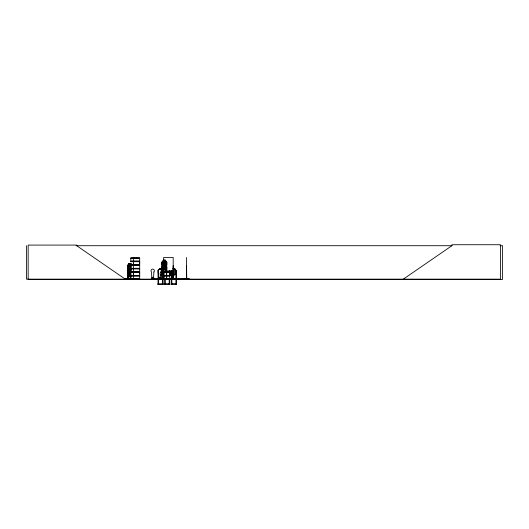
<?xml version="1.0" encoding="UTF-8"?>
<svg xmlns="http://www.w3.org/2000/svg" width="529" height="529" viewBox="0 0 529 529"><rect width="100%" height="100%" fill="white"/><g stroke="black" fill="none" stroke-linecap="round" stroke-linejoin="round"><path stroke-width="0.79" d="M133.387 273.843L133.387 275.391L133.381 272.296M133.387 263.244L133.387 264.791L133.381 261.696M139.682 273.843L139.682 272.296L130.789 272.296M139.682 263.244L139.682 261.696L130.789 261.696M175.78 279.14L170.722 278.862L175.78 279.067M170.722 278.882L175.78 278.869M189.19 279.14L184.138 278.862L189.19 279.067M184.138 278.882L189.19 278.869M162.297 262.219L161.814 262.285M175.959 270.736L176.342 270.749L176.395 284.225M171.78 270.762L171.846 284.225M162.304 262.172L162.271 279.14M152.544 277.705L152.795 277.375L152.537 277.705M159.818 277.375L159.712 277.765L159.56 277.408M130.227 270.392L129.77 273.156L130.703 273.982M139.696 279.008L125.604 279.107L132.805 279.107M173.221 270.14L173.578 268.924L174.134 268.924L174.696 271.688L174.134 272.514L173.578 272.514L173.043 271.688M152.795 277.732L152.835 277.408M171.839 270.722L171.389 270.749L171.336 284.225M157.774 284.258L163.368 284.232M171.079 284.192L176.666 284.199M166.714 279.14L166.767 262.272L165.134 260.109L163.421 260.109L161.735 262.252L161.735 264.388L164.221 267.872L166.82 264.388L166.82 262.252L166.39 262.106M130.643 265.637L130.696 279.14M128.772 263.502L127.701 265.657L127.668 267.78L128.732 269.916L131.199 269.916M129.81 269.916C130.299 269.235 132.105 265.776 130.412 265.657M129.665 268.534L130.359 267.264M163.818 271.985L162.608 273.348L163.653 271.675M169.591 272.7L170.193 271.681L169.617 270.703M128.349 272.217L129.744 270.061M128.322 272.217L129.764 270.114L129.056 273.817L130.002 275.087L130.947 275.087M161.411 271.727L160.294 272.554M171.383 271.727L170.821 272.554L170.265 272.554L169.73 271.727M159.751 268.686L158.092 270.782L158.561 270.782M162.198 269.697L161.352 270.762L161.352 272.904L163.044 275.04M166.767 264.368L165.108 266.471L163.448 266.471M173.095 272.904L171.409 275.04L169.697 275.04M174.689 274.948L176.349 272.845L176.408 270.729L174.715 268.587L173.003 268.587M176.408 272.865L174.715 275.001L173.003 275.001L171.317 272.865L171.317 270.729L170.774 271.675L171.694 273.348L170.477 271.985L169.584 273.374M164.836 265.141L165.927 263.872L165.927 262.272L165.108 260.169L163.448 260.169L162.621 262.272L162.621 263.872L163.732 265.141M161.14 273.658L162.231 272.389L163.349 273.658M172.203 270.749L172.203 272.389L171.112 273.658L170.001 273.658M154.098 279.127L151.149 279.127M151.301 279.127L151.625 278.042L151.611 278.743L188.231 278.717L188.231 279.14M151.949 279.014L151.73 278.717M152.114 279.127L151.433 278.915M153.185 279.127L153.959 278.915M153.827 278.743L153.344 279.014M158.647 278.042L158.125 279.133L158.323 278.743M160.353 279.127L160.981 278.915L160.981 278.042L161.14 279.14L158.455 278.915M160.525 279.127L160.142 279.12M403.323 279.14L451.885 245.714L451.885 244.735L500.441 244.735L500.441 279.14L26.45 279.14L26.45 245.714M153.489 279.014L153.119 279.12M160.466 279.014L160.968 278.042M164.426 284.212L169.994 284.212M162.621 270.762L163.058 270.782L163.058 284.265L163.111 283.775L162.548 283.775M76.097 245.714L452.136 245.714M500.07 245.714L502.55 245.714L502.55 279.424L28.156 279.424L28.156 245.086L76.718 245.086L76.718 245.714L125.274 279.14M130.782 257.96L139.696 257.96M130.782 258.073L139.696 258.079M133.487 258.212L134.392 258.212M136.079 258.212L136.991 258.212M130.742 261.286L133.116 261.286M133.334 261.286L139.735 261.286M130.742 261.478L133.116 261.478M133.334 261.478L139.735 261.478M131.199 263.502L128.732 263.502L127.668 265.637L127.787 279.14M131.172 263.554L128.745 263.554L128.269 265.657L128.269 267.264L128.97 268.534L130.359 268.534M129.83 263.832L130.412 265.049M130.894 264.791L139.689 264.791L139.689 261.696M133.116 265.009L130.855 265.009L130.544 263.502M133.334 265.009L139.735 265.009M130.855 265.194L133.116 265.194M133.334 265.194L139.735 265.194M165.108 265.201L163.448 265.201L162.621 267.304L162.621 268.911L163.732 270.18L164.836 270.18L165.927 268.911L165.927 267.304L165.108 265.201L166.767 267.304L166.82 269.426L165.134 271.562L163.421 271.562L161.735 269.426L161.735 267.284L163.421 265.148L165.134 265.148L166.82 267.284M130.894 265.413L139.689 265.413L139.689 268.401L130.888 268.401M173.3 265.657L173.3 279.14L173.34 265.657L172.996 279.14L172.983 278.717M186.572 265.657L186.75 279.14M127.668 267.78L128.772 269.916M130.901 268.315L139.682 268.315M139.696 268.527L130.736 268.501M130.782 268.679L139.696 268.672M173.036 268.646L174.689 268.646L175.516 270.749L175.516 272.349L174.418 273.619L173.314 273.619L172.203 272.349M130.795 268.871L139.682 268.871M160.294 268.957L160.849 268.957L161.411 270.782M129.711 270.061L131.205 270.061M130.2 270.392L130.703 270.392M165.233 270.947L173.181 270.947M130.789 271.675L139.689 271.675L139.689 268.686M163.957 271.675L169.842 271.675M130.742 271.886L133.116 271.886M133.334 271.886L139.735 271.886M163.924 271.886L169.888 271.886M130.742 272.078L133.116 272.078M133.334 272.078L139.735 272.078M163.924 272.078L169.888 272.078M163.957 272.296L169.842 272.296M160.307 274.987L161.411 274.987M169.723 274.987L171.383 274.987M160.294 275.04L161.438 275.04L163.124 272.904L163.124 270.762M130.789 275.391L139.689 275.391L139.689 272.296M163.957 275.391L169.842 275.391M130.742 275.609L133.116 275.609M133.334 275.609L139.735 275.609M163.924 275.609L169.888 275.609M130.742 275.801L133.116 275.801M133.334 275.801L139.735 275.801M163.924 275.801L169.888 275.801M130.789 276.019L139.689 276.019L139.689 279.001M163.957 276.019L169.842 276.019M131.179 276.416L129.737 276.416L128.269 274.333L129.744 276.475M129.711 276.475L131.205 276.475M127.542 278.651L128.044 278.651L128.031 279.14L128.031 265.472L127.575 265.657L127.568 279.14M128.236 278.651L128.759 278.651M130.372 278.651L130.875 278.651M166.258 278.79L161.894 278.869L169.835 278.922M125.624 278.882L139.682 278.922M169.849 279.001L161.808 279.114L161.867 278.651M158.052 283.775L158.614 283.775M165.246 283.756L164.684 283.756L164.684 284.245M169.174 283.756L169.736 283.756M171.336 283.736L171.899 283.736L171.899 284.225M176.395 283.736L175.833 283.736L175.833 284.225M158.614 283.914L162.548 283.914M165.246 283.894L169.174 283.894M171.899 283.875L175.833 283.875M166.318 262.106L166.364 279.14M175.899 270.577L175.939 284.225M165.108 260.169L166.767 262.272M171.376 272.845L173.036 274.948M161.788 269.406L163.448 271.509M161.411 272.885L163.071 274.987M158.092 272.885L158.918 273.936M158.039 272.904L158.879 273.976M163.077 271.727L163.613 272.554M162.965 270.703L163.54 271.681M129.81 263.502L130.881 265.657L130.868 279.14M162.231 270.782L161.411 268.686L162.238 269.737L161.438 268.626L159.725 268.626L158.039 270.762L158.052 284.265M129.836 263.554L130.359 265.657L130.379 279.14M186.81 278.651L186.777 279.14M186.578 257.464L186.572 279.14L186.525 278.651M176.289 283.736L176.289 284.225M173.962 278.717L173.962 279.14M173.816 278.717L173.816 279.14M173.162 279.14L173.181 257.464L163.646 257.464L163.646 260.638M169.749 270.742L169.736 284.245M169.63 283.756L169.63 284.245M169.28 283.756L169.28 284.245M169.227 278.697L169.174 284.245M166.82 278.651L166.82 279.14M166.258 278.651L166.258 279.14M165.193 278.697L165.246 284.245M165.141 283.756L165.141 284.245M164.737 278.697L164.79 284.245M163.95 278.651L163.95 279.14M163.93 271.344L163.93 279.14M163.772 271.344L163.825 279.14M163.646 271.344L163.626 279.14M162.654 283.775L162.654 284.265M162.568 270.61L162.548 284.265M162.324 278.651L162.324 279.14M161.788 262.272L161.762 279.14M160.102 278.743L160.102 277.269L159.328 277.269L159.328 278.743M158.561 271.575L158.614 284.265M158.508 283.775L158.508 284.265M158.435 278.042L158.369 278.915M158.158 283.775L158.158 284.265M153.946 278.915L153.959 278.042L153.76 278.743M153.079 278.743L153.079 277.269L152.306 277.269L152.306 278.743M152.716 278.717L152.716 279.14M133.387 258.271L133.387 261.068M133.387 265.413L133.381 268.401M133.381 268.686L133.387 271.675M133.381 276.019L133.381 279.001M130.643 278.651L130.617 279.14M130.544 265.657L130.511 279.14M128.699 269.625L128.759 279.14M128.626 269.625L128.593 279.14M128.56 269.625L128.487 279.14M128.415 268.831L128.382 279.14M128.276 268.831L128.276 279.14M127.866 265.657L127.899 279.14M127.588 278.651L127.681 279.14M153.879 271.992L153.529 278.492L151.843 278.492L151.492 271.992A1.686 1.686 0 0 1 151.492 269.611A1.686 1.686 0 0 1 153.879 269.611A1.686 1.686 0 0 1 153.879 271.992M160.902 271.992L160.552 278.492L158.865 278.492L158.515 271.992A1.686 1.686 0 0 1 158.515 269.611A1.686 1.686 0 0 1 160.902 269.611A1.686 1.686 0 0 1 160.902 271.992M129.136 263.832L128.798 266.596L129.486 267.429L129.836 265.657L129.486 263.832L129.089 263.832M163.031 261.551L163.917 263.164L162.992 264.831L164.202 263.468C164.658 265.703 166.476 264.87 164.499 263.158L165.379 261.551L164.221 262.84L163.031 261.551M163.031 266.59L163.917 268.203L162.992 269.869L164.202 268.501C164.658 270.742 166.476 269.909 164.499 268.19L165.379 266.59L163.031 266.59M163.997 260.447L163.454 263.211L163.997 264.037L164.545 264.037L165.108 262.272L164.545 260.447L163.997 260.447M163.997 265.479L163.454 268.243L163.997 269.076L164.545 269.076L165.108 267.304L164.545 265.479L163.997 265.479M152.848 277.553L152.861 277.56M139.682 258.271L130.795 258.271L130.795 261.068L139.689 261.068L139.682 258.271"/></g></svg>
